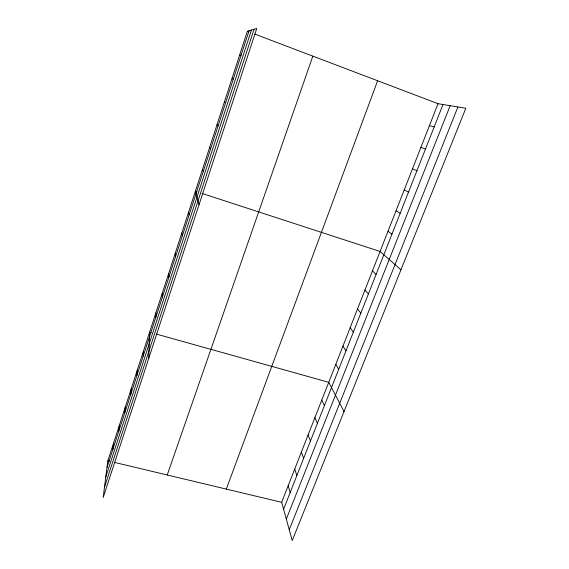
<?xml version="1.0" encoding="UTF-8"?>
<svg xmlns="http://www.w3.org/2000/svg" width="569" height="569" viewBox="0 0 569 569"><rect width="100%" height="100%" fill="white"/><g stroke="black" fill="none" stroke-linecap="round" stroke-linejoin="round"><path stroke-width="0.85" d="M155.842 317.267L155.899 312.858M148.715 358.434L149.619 332.196L151.269 332.659M143.153 356.294L143.416 351.286M136.93 375.419L137.3 370.127M130.785 394.303L131.254 388.727M124.725 412.938L125.287 407.091M118.743 431.338L119.398 425.228M112.833 449.496L113.587 443.13M107.84 460.812L103.181 497.512L256.754 28.45L247.359 31.267L107.84 460.812L109.511 461.21M107 467.426L249.037 30.762M105.798 476.893L251.448 30.043M104.504 487.107L254.066 29.254M167.229 474.994L312.836 56.139M226.298 489.091L377.617 80.748M281.676 502.313L438.038 103.7L465.819 108.281L292.224 540.55L281.676 502.313L114.518 462.405M283.59 509.234L443.016 104.518M286.314 519.106L450.157 105.699M289.244 529.746L457.903 106.972M239.606 55.129L241.128 55.086M429.41 125.685L434.204 126.894M156.233 334.046L328.747 382.311L344.032 411.543M231.967 78.65L233.333 79.041M197.03 191.817L195.387 191.276L199.043 204.719M201.967 193.424L380.071 251.47L400.96 269.784M420.911 147.371L425.512 148.95M247.359 31.267L249.002 31.885M254.734 34.069L438.038 103.7M412.518 168.758L416.942 170.7M404.239 189.861L408.492 192.151M396.074 210.672L400.163 213.304M224.442 101.83L225.651 102.648M388.022 231.206L391.941 234.179M372.46 270.88L376.059 274.478M364.942 290.041L368.399 293.938M217.024 124.675L218.091 125.905M357.524 308.967L360.831 313.149M350.191 327.644L353.356 332.118M342.958 346.094L345.98 350.838M335.81 364.316L338.697 369.331M209.705 147.193L210.63 148.829M321.777 400.085L324.408 405.612M314.892 417.639L317.388 423.414M308.085 434.986L310.468 441.003M202.5 169.391L203.282 171.418M301.364 452.12L303.618 458.372M294.728 469.055L296.862 475.535M288.163 485.784L290.183 492.484M188.581 212.23L189.114 214.99M181.867 232.899L182.272 236.007M175.245 253.29L175.529 256.74M168.709 273.412L168.879 277.188M162.265 293.263L162.321 297.367"/></g></svg>
